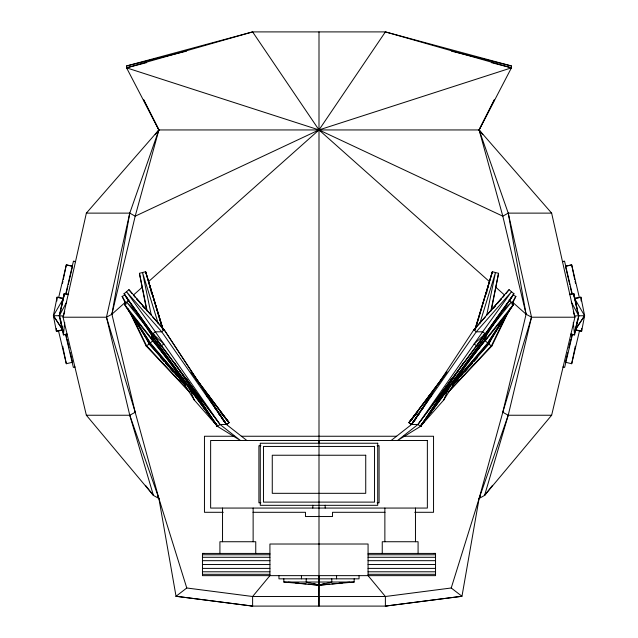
<?xml version="1.0" encoding="UTF-8"?>
<svg xmlns="http://www.w3.org/2000/svg" width="638" height="638" viewBox="0 0 638 638"><rect width="100%" height="100%" fill="white"/><g stroke="black" fill="none" stroke-linecap="round" stroke-linejoin="round"><path stroke-width="0.96" d="M278.958 575.635L278.958 578.833L359.042 578.833L359.042 575.635M301.431 578.833L301.431 575.643M318.888 596.506L318.952 606.1L319.112 596.506M319 575.643L319 585.229L354.162 582.031L354.162 578.833M319 516.142L319 585.229L283.838 582.031L283.838 578.833M319 436.512L319 31.9M331.792 578.833L331.792 582.031L319 585.229L308.106 584.129M318.864 584.575L318.952 596.514L319.136 584.575M581.673 328.371L581.633 331.202L574.974 330.149M465.054 366.308L443.729 400.026L420.482 426.415L397.562 440.483L417.922 424.501L476.761 345.828L513.973 293.775L509.076 289.684L473.914 329.639L411.526 424.501L391.166 440.483M319.152 443.306L319.223 440.483M172.946 366.308L194.271 400.026L217.518 426.415L240.438 440.483L220.078 424.501L161.239 345.828L124.027 293.775L128.924 289.684L164.086 329.639L226.474 424.501L246.834 440.483M179.677 375.957L175.538 370.439L175.609 368.748M56.854 300.984L57.069 297.212L63.17 298.265M64.733 322.517L63.393 334.798L67.389 334.376M480.438 132.624L479.122 129.945L494.378 99.727L479.122 129.937L508.231 213.124L531.526 317.214L502.808 412.268L479.114 498.461L461.968 596.275L385.384 606.1L385.384 596.506L368.07 575.635L368.07 544.015L269.922 544.023L269.922 575.643L252.616 596.506L252.616 606.1L251.26 606.1L386.74 606.1L385.384 606.1L461.968 596.275L451.225 587.989L385.384 596.506L252.616 596.506L186.774 587.989L176.04 596.275L158.886 498.461L135.192 412.268L106.474 317.214L129.769 213.124L158.878 129.945L143.622 99.719L158.878 129.945L157.562 132.624M86.361 415.242L129.769 415.242L135.192 412.268L111.905 314.223L129.769 213.124L86.361 213.124L63.074 317.214L86.361 415.242L153.431 495.431L158.886 498.461L186.774 587.989M475.916 351.777L485.191 340.134L486.73 333.682M491.507 309.502L498.573 273.319L492.384 271.724L474.776 329.998M486.65 315.523L495.439 272.673L479.752 323.665M490.781 311.304L498.573 273.319M62.508 283.256L62.907 281.318M63.314 279.388L66.312 264.882L72.429 266.142M567.748 352.678L565.475 362.248L571.68 363.724L575.285 346.243M574.224 334.798L578.754 315.898L573.809 293.608L569.503 294.246M574.83 298.265L580.931 297.212L584.615 315.706L581.633 331.202L575.34 329.702L577.39 320.372M60.841 310.044L60.004 313.816L64.191 293.608L68.497 294.246M61.256 308.146L64.486 293.608L63.337 298.704L53.385 315.706L56.367 331.202L63.026 330.149M58.736 297.212L66.312 264.882L72.525 266.357L68.29 284.42M65.834 293.608L73.418 261.285L74.534 261.285M66.057 293.935L67.843 286.326M64.701 311.496L63.074 317.214L106.474 317.214L111.905 314.223L135.192 216.178L158.878 129.937L86.361 213.124M551.639 213.124L508.231 213.124L526.095 314.223L502.808 412.268L508.231 415.242L551.639 415.242L574.926 317.214L551.639 213.124L479.122 129.937L502.808 216.178L526.095 314.223L531.526 317.214L574.926 317.214L573.299 311.496M451.225 587.989L479.114 498.461L484.569 495.431L508.231 415.242L531.526 317.214M568.889 347.901L570.93 339.288M571.385 337.374L572.071 334.511M571.313 302.021L578.754 315.898L574.607 334.798L572.382 334.798L564.638 367.408L562.868 366.986M571.68 363.724L579.408 331.202M486.323 294.046L487.025 291.175M487.488 289.261L489.131 282.554M475.446 329.312L492.384 271.724L475.063 329.264M480.374 496.93L479.114 498.461L508.231 415.242M421.2 424.613L420.482 426.415L417.922 424.501L411.526 424.501L408.942 422.627L447.079 371.779M443.729 400.026L449.144 387.314M485.781 335.652L485.191 337.175L420.482 426.415L423.034 422.149M451.768 378.406L420.482 426.415L485.191 339.823L485.781 338.539L484.218 338.212M452.645 385.113L488.684 344.225L491.284 338.85M507.146 313.33L491.539 345.589L448.315 391.923M448.466 392.075L491.898 345.948L509.882 308.792M512.019 304.366L515.871 296.407L513.024 295.043L510.129 299.039M148.271 281.86L319 129.937L385.392 31.9L511.429 67.835L479.122 129.945L158.878 129.945L126.571 67.835L126.571 65.953L252.608 31.9L385.392 31.9L511.429 65.953L511.429 67.835L319 129.937L135.192 216.178L129.769 213.124M66.687 302.021L59.246 315.898L63.393 334.798L66.934 333.961M492.528 335.859L488.7 342.758L453.634 383.255M509.499 301.056L513.024 295.043M493.23 335.03L488.7 342.758L487.687 342.989L456.034 379.969M511.851 303.273L515.871 296.407M452.533 384.953L489.107 343.156L500.216 324.216M574.647 298.72L573.514 293.608L576.736 308.162M413.097 421.957L411.526 424.501L408.982 422.635L445.803 373.541M426.16 400.736L429.813 394.794M466.091 364.649L467.128 362.998M464.113 367.209L487.48 337.574M485.335 340.883L487.687 342.989L505.886 314.885L485.39 340.692L485.008 340.301L513.542 304.358L509.052 299.932M575.428 329.726L584.615 315.706L574.663 298.704L580.931 297.212L581.146 300.984M575.34 329.702L584.615 315.706L574.32 315.898M463.228 363.269L420.482 426.415L485.191 336.513L507.649 302.835L485.199 334.009M513.973 293.775L485.191 337.175L485.199 336.497L483.293 335.054L485.191 336.513M487.687 342.989L513.542 304.358L488.7 342.758L489.107 343.156M428.242 399.843L411.526 424.501L416.295 418.153M429.35 398.2L432.141 394.085M419.325 413.073L411.526 424.501L416.191 418.073L411.526 424.501L412.65 422.882M420.442 411.446L423.225 407.363M424.9 404.915L427.125 401.645M429.35 398.383L431.025 395.935M455.771 374.666L420.482 426.415L425.211 420.107M456.888 373.023L458.012 371.38M423.305 422.364L420.482 426.415L435.1 406.486M485.191 333.738L476.761 345.828L474.082 344.073L485.191 333.738L482.655 331.808L476.259 331.808L473.914 329.639M419.477 413.153L411.526 424.501L476.259 331.808L511.421 291.853L482.655 331.808L417.922 424.501L485.199 333.905M421.75 409.907L423.449 407.475M437.022 402.857L420.482 426.415L423.345 422.348M441.017 397.171L442.158 395.552M417.882 415.673L419.621 413.265M436.264 404.891L442.692 396.118M443.865 394.523L449.128 387.354M453.219 381.771L455.556 378.581M460.237 372.209L462.574 369.019M458.323 375.957L462.462 370.439L462.39 368.748M426.926 399.005L408.982 422.635L411.574 419.605M428.122 397.426L436.488 386.397M437.684 384.818L441.871 379.307M155.217 134.65L158.878 129.937M479.114 498.461L480.334 496.89M469.64 359.601L470.836 358.077M473.827 354.273L485.191 339.823L483.293 338.371M492.536 485.319L484.569 495.431L551.639 415.242M488.118 331.313L489.33 329.782M491.156 327.493L511.19 302.252L499.546 314.239M469.728 359.537L474.672 353.324M417.699 411.885L408.982 422.635L417.818 411.941M493.66 308.202L495.511 305.929M497.361 303.664L501.675 298.361L491.348 310.1M502.824 297.356L504.076 295.825M505.95 293.52L509.076 289.684M473.914 329.902L485.542 316.703M487.472 314.502L490.056 311.567M456.122 381.588L458.092 379.371M460.732 376.412L462.702 374.187M464.679 371.97L467.973 368.27M469.289 366.786L472.583 363.086M473.898 361.61L477.192 357.91M128.948 299.932L124.458 304.358L149.3 342.758L184.366 383.255M189.534 392.075L146.102 345.948L146.461 345.589L149.316 344.225L185.355 385.113M185.467 384.953L148.893 343.156L149.3 342.758L150.313 342.989L181.966 379.969M150.313 342.989L132.114 314.885L152.61 340.692L152.992 340.301L124.458 304.358L150.313 342.989L152.665 340.883L150.52 337.574M111.905 314.223L125.263 302.332M133.43 295.067L142.338 287.14M460.261 372.361L462.462 370.439M162.084 351.777L152.809 340.134L154.707 338.371M152.809 333.738L163.918 344.073L161.239 345.828L152.809 333.738L155.345 331.808L161.741 331.808L164.086 329.639L226.474 424.501L229.058 422.627L190.922 371.779M212.789 420.107L217.518 426.415L220.078 424.501L226.474 424.501L229.018 422.635L192.197 373.541M508.231 213.124L502.808 216.178L319 129.937L126.571 67.835L252.608 31.9L319 129.937L489.729 281.86M125.981 304.366L122.129 296.407L124.976 295.043L127.871 299.039M320.866 584.591L319 585.229L306.208 582.031L306.208 578.833M324.232 583.483L319 585.229L313.768 583.483M126.571 67.835L146.708 62.596M126.571 65.953L186.432 51.184M60.61 320.372L62.66 329.702L56.367 331.202L56.327 328.371M58.592 331.202L66.32 363.724L72.525 362.248L70.252 352.678M75.132 366.986L73.362 367.408L65.618 334.798M562.812 261.7L564.582 261.285L572.166 293.608M565.571 266.142L571.688 264.882L579.264 297.212M569.375 294.668L573.809 293.608L578.012 313.784L577.159 310.036M146.493 309.502L139.427 273.319L145.616 271.724L162.945 329.08M152.809 340.134L152.219 338.539L153.782 338.212M329.894 584.129L319 585.229L317.134 584.591M331.88 583.93L336.832 583.435M338.81 583.228L342.773 582.829M345.748 582.534L349.712 582.135M433.553 553.465L435.539 553.425L435.539 575.643L202.461 575.643L202.461 553.425L269.922 553.425M563.466 261.285L564.582 261.285M63.68 315.898L59.246 315.898L64.191 293.608L68.625 294.668M234.337 436.248L204.455 436.248L204.455 512.298L223.276 512.298M241.308 436.248L396.692 436.248M403.663 436.248L433.545 436.248L433.545 512.298L414.724 512.298M260.878 445.755L258.908 445.755L258.908 502.792L260.878 502.792M377.122 445.755L379.092 445.755L379.092 502.792L377.122 502.792M252.983 512.298L305.474 512.298L305.474 516.533L332.526 516.533L332.526 512.298L385.017 512.298M368.078 553.425L435.539 553.425M202.461 554.765L269.922 554.765M368.078 554.765L435.539 554.765M202.461 557.285L269.922 557.285M368.078 557.285L435.539 557.285M202.461 560.674L269.922 560.674M368.078 560.674L435.539 560.674M202.461 564.534L269.922 564.534M368.078 564.534L435.539 564.534M202.461 568.394L269.922 568.394M368.078 568.394L435.539 568.394M202.461 571.784L269.922 571.784M368.078 571.784L435.539 571.784M202.461 574.304L269.922 574.304M368.078 574.304L435.539 574.304M283.838 582.031L354.162 582.031M202.461 553.425L204.447 553.465M288.288 582.135L292.252 582.534M295.227 582.829L299.19 583.228M301.168 583.435L306.12 583.93M571.066 333.961L574.607 334.798L573.267 322.517M570.611 334.376L572.382 334.798M73.418 261.285L75.188 261.7M451.568 51.184L511.429 65.953M491.292 62.596L511.429 67.835M488.684 344.225L491.898 345.948M175.538 370.439L177.739 372.361M495.662 287.14L504.57 295.067M512.737 302.332L526.095 314.223M138.454 314.239L126.81 302.252L146.844 327.493M189.685 391.923L146.461 345.589L130.854 313.33M160.808 357.91L164.102 361.61M165.417 363.086L168.711 366.786M170.027 368.27L173.321 371.97M175.298 374.187L177.268 376.412M179.908 379.371L181.878 381.588M146.652 310.1L136.325 298.361L140.639 303.664M147.944 311.567L150.528 314.502M152.458 316.703L164.086 329.902M226.426 419.605L229.018 422.635L211.074 399.005M220.182 411.941L229.018 422.635L220.301 411.885M157.626 496.93L158.886 498.461L129.769 415.242L106.474 317.214M142.489 305.929L144.34 308.202M128.924 289.684L132.05 293.52M133.924 295.825L135.176 297.356M152.665 340.883L173.887 367.209M163.328 353.324L168.273 359.537M148.67 329.782L149.882 331.313M145.464 485.319L153.431 495.431L129.769 415.242M152.219 338.539L164.173 354.273M167.164 358.077L168.36 359.601M479.122 129.937L482.783 134.65M157.666 496.89L158.886 498.461M196.129 379.307L200.316 384.818M201.512 386.397L209.878 397.426M221.705 418.153L226.474 424.501L224.903 421.957M152.809 339.823L217.518 426.415L216.8 424.613M175.426 369.019L177.763 372.209M182.444 378.581L184.781 381.771M188.872 387.354L194.135 394.523M195.308 396.118L201.736 404.891M202.9 406.486L217.518 426.415L214.966 422.149M218.674 413.073L226.474 424.501L209.758 399.843M218.379 413.265L220.118 415.673M152.801 334.009L130.351 302.835L152.801 336.497L217.518 426.415L186.232 378.406M152.801 333.905L220.078 424.501L155.345 331.808L126.579 291.853L161.741 331.808L226.474 424.501L225.35 422.882M214.655 422.348L217.518 426.415L174.772 363.269M195.842 395.552L196.982 397.171M200.978 402.857L217.518 426.415L152.809 337.175L152.219 335.883L152.809 337.175L152.809 336.513L154.707 335.054L152.801 336.928L124.027 293.775M214.551 407.475L216.25 409.907M218.523 413.153L226.474 424.501M214.695 422.364L217.518 426.415L182.229 374.666M206.975 395.935L208.65 398.383M210.875 401.645L213.1 404.915M214.775 407.363L217.558 411.446M179.988 371.38L181.112 373.023M205.859 394.085L208.65 398.2M62.66 329.702L53.385 315.706L57.069 297.212L63.353 298.72M62.572 329.726L53.385 315.706L59.589 315.706L63.776 334.798M170.872 362.998L171.909 364.649M208.187 394.794L211.84 400.736M124.976 295.043L128.501 301.056M122.129 296.407L126.149 303.273M144.77 335.03L149.3 342.758L145.472 335.859M137.784 324.216L148.893 343.156M146.716 338.85L149.316 344.225M128.118 308.792L146.102 345.948M152.219 335.652L152.801 336.928M188.856 387.314L194.271 400.026M158.248 323.665L142.561 272.673L151.35 315.523M163.224 329.998L148.869 282.554L150.512 289.261M162.937 329.264L145.616 271.724L162.554 329.312M150.975 291.175L151.677 294.046M65.929 334.511L66.615 337.374M67.07 339.288L69.111 347.901M569.71 284.42L565.475 266.357L571.688 264.882L574.686 279.388M570.157 286.326L571.943 293.935M575.093 281.318L575.492 283.256M139.427 273.319L147.219 311.304M62.715 346.243L66.32 363.724M151.27 333.682L152.219 338.842M318.777 440.483L318.848 443.306M418.081 553.425L418.081 541.734L382.25 541.734L382.25 553.425M415.466 508.063L415.466 541.734M384.866 508.063L384.866 541.734M336.569 575.643L336.569 578.833M325.173 505.24L325.173 508.063M319 436.248L319 440.483M319 443.243L319 455.237M319 455.596L319 516.533M312.827 505.24L312.827 508.063M255.75 553.425L255.75 541.734L219.919 541.734L219.919 553.425M253.134 508.063L253.134 541.734M222.534 508.063L222.534 541.734M417.723 411.789L408.982 422.635L417.683 411.845M427.364 440.483L210.636 440.483L210.636 508.063L427.364 508.063L427.364 440.483M377.728 443.243L260.272 443.243L260.272 505.312L377.728 505.312L377.728 443.243M374.53 446.44L263.47 446.44L263.47 502.114L374.53 502.114L374.53 446.44M365.733 455.237L272.266 455.237L272.266 493.318L365.733 493.318L365.733 455.237M252.616 606.1L176.032 596.275L252.616 606.1"/></g></svg>
